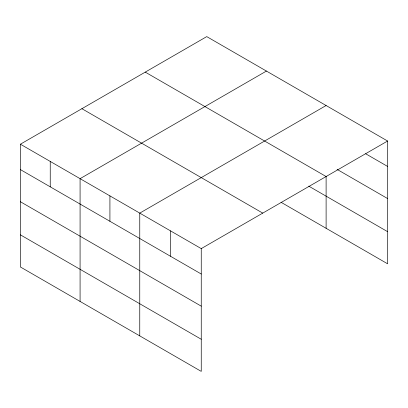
<?xml version="1.0" encoding="UTF-8"?>
<svg xmlns="http://www.w3.org/2000/svg" width="408" height="408" viewBox="0 0 408 408"><rect width="100%" height="100%" fill="white"/><g stroke="black" fill="none" stroke-linecap="round" stroke-linejoin="round"><path stroke-width="0.61" d="M387.6 141.025L206.749 36.613L20.4 144.203L20.4 266.975L201.251 371.387L201.251 248.615L387.6 141.025L387.6 263.798L281.081 202.302M266.429 71.069L80.08 178.658L80.08 301.43M326.109 105.524L139.76 213.114L139.76 335.886M365.639 153.75L387.6 166.428M337.09 169.397L387.6 198.558M145.253 72.119L326.104 176.531M308.749 186.14L387.6 231.668M81.896 108.696L262.747 213.109M20.4 144.203L201.251 248.615M20.4 169.601L201.251 274.013M20.4 201.736L201.251 306.148M20.4 234.845L201.251 339.257M326.109 176.429L326.109 228.296M170.503 230.862L170.503 256.265M109.92 195.886L109.92 221.289M50.24 161.43L50.24 186.833"/></g></svg>
